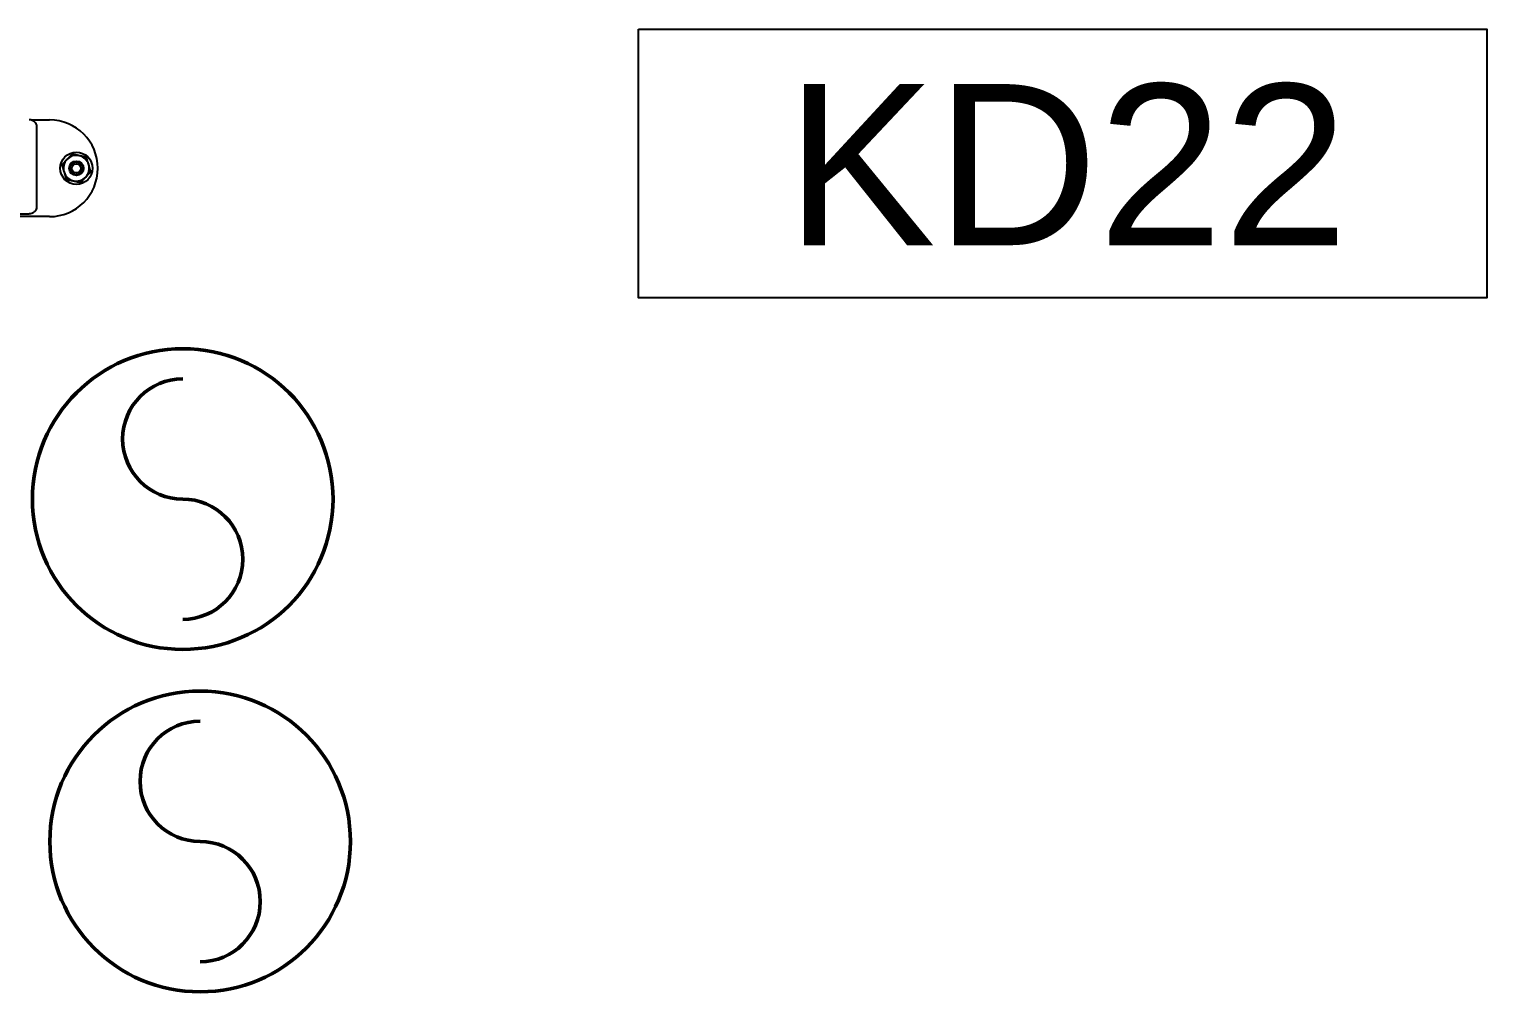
# Model space of a CAD drawing. Extents: x -3873 to 164127, y 7129 to 96529.
# Drawn here: x 55135 to 56493, y 50277 to 51173 of the extents above; entities that cross this region are included whole.
import ezdxf
from ezdxf.enums import TextEntityAlignment as Align

# ---------------------------------------------------------------- set-up
doc = ezdxf.new("R2010")
doc.units = 0
for name, color, linetype in [('CONSUMPTION', 1, 'CONTINUOUS'), ('KROMEKA', 1, 'CONTINUOUS'), ('MC_1_2_025', 2, 'CONTINUOUS')]:
    doc.layers.add(name, color=color, linetype=linetype)
doc.layers.add('LAYOUT Kromeka', color=1, linetype='CONTINUOUS', lineweight=5)
doc.layers.add('Sketch Geometry (ISO)', color=7, linetype='CONTINUOUS', lineweight=25)
doc.layers.get('CONSUMPTION').off()
doc.styles.add('015_100', font='arial.ttf', dxfattribs={"height": 150})

# ---------------------------------------------------------------- blocks, each defined once
blk = doc.blocks.new('Motor')
at = {"layer": 'Sketch Geometry (ISO)', "color": 1, "lineweight": 50, "true_color": 0xff0000}
blk.add_circle((0, 0), 2, dxfattribs=at)
for centre, start, end in [((0.8, 0), 0, 180), ((-0.8, 0), 180, 0)]:
    blk.add_arc(centre, 0.8, start, end, dxfattribs=at)
blk = doc.blocks.new('KD21-ara_yolma-64')
at = {"layer": 'KROMEKA', "color": 0}
for p, q in [((4369.5, -800.3), (4369.5, -765)), ((4372, -765), (4372, -781.4)), ((4459.5, -783.9), (4459.5, -800.3)), ((4453.6, -788.2), (4378.4, -788.2))]:
    blk.add_line(p, q, dxfattribs=at)
for radius in [15, 6.77, 6, 4.25]:
    blk.add_circle((4414.5, -825.3), radius, dxfattribs=at)
for centre, radius, start, end in [((4414.5, -800.3), 45, 180, 0), ((4414.5, -825.3), 12, 107.23, 167.23), ((4414.5, -825.3), 12, 47.23, 107.23), ((4414.5, -825.3), 12, 167.23, 227.23), ((4414.5, -825.3), 12, 287.23, 347.23), ((4414.5, -825.3), 12, 347.23, 47.23), ((4414.5, -825.3), 12, 227.23, 287.23)]:
    blk.add_arc(centre, radius, start, end, dxfattribs=at)
for points, knots in [([(4378.4, -788.2), (4377, -788.2), (4375.8, -787.7), (4374.4, -786.7), (4374.1, -786.4), (4372.7, -784.8), (4372, -783.1), (4372, -781.4)], [0, 0, 0, 0, 0.375, 0.375, 0.5, 0.5, 1, 1, 1, 1]), ([(4460, -781.4), (4460, -783.3), (4459.1, -785.2), (4457.7, -786.4), (4456.5, -787.4), (4455.1, -788.1), (4453.6, -788.2)], [0, 0, 0, 0, 0.880352, 0.880352, 0.880352, 1.570796, 1.570796, 1.570796, 1.570796])]:
    blk.add_open_spline(points, degree=3, knots=knots, dxfattribs=at)
for points in [[(4410.9, -813.8), (4407.9, -814.8), (4404.3, -815.9)], [(4417.6, -811.8), (4414, -812.9), (4410.9, -813.8)], [(4422.6, -816.5), (4420.3, -814.3), (4417.6, -811.8)], [(4402.8, -822.6), (4402.1, -825.8), (4401.3, -829.4)], [(4404.3, -815.9), (4403.5, -819.5), (4402.8, -822.6)], [(4427.7, -821.2), (4425, -818.7), (4422.6, -816.5)], [(4424.7, -834.7), (4425.5, -831.1), (4426.2, -827.9)], [(4426.2, -827.9), (4426.9, -824.8), (4427.7, -821.2)], [(4401.3, -829.4), (4404, -831.9), (4406.4, -834.1)], [(4406.4, -834.1), (4408.7, -836.3), (4411.4, -838.8)], [(4411.4, -838.8), (4415, -837.7), (4418.1, -836.7)], [(4418.1, -836.7), (4421.1, -835.8), (4424.7, -834.7)]]:
    blk.add_rational_spline(points, [1, 1.0379548495, 1], degree=2, dxfattribs=at)
at = {"layer": 'CONSUMPTION', "xscale": 70, "yscale": 70, "zscale": 70}
for p in [(4106.5, -924.4), (3787.7, -940.6)]:
    blk.add_blockref('Motor', p, dxfattribs=at)
blk = doc.blocks.new('_KROMEKA_POSNR')
at = {"layer": 'KROMEKA', "linetype": 'Continuous'}
blk.add_lwpolyline([(-3.992, -1.25), (3.912, -1.25), (3.912, 1.25), (-3.992, 1.25)], close=True, dxfattribs=at)
at = {"layer": 'KROMEKA', "linetype": 'Continuous', "style": '015_100'}
blk.add_attdef('POSNR', text='', height=1.5, dxfattribs=at).set_placement((0, 0), align=Align.MIDDLE)

msp = doc.modelspace()

# ---------------------------------------------------------------- block references
at = {"layer": 'LAYOUT Kromeka', "ltscale": 20, "rotation": 89.99999999999999}
msp.add_blockref('KD21-ara_yolma-64', (54353.5, 46629.4), dxfattribs=at)
at = {"layer": 'MC_1_2_025', "color": 6, "ltscale": 20}
ref = msp.add_blockref('_KROMEKA_POSNR', (56101.5, 51048.4), dxfattribs=dict(at, xscale=-100, yscale=100, zscale=100, rotation=180))
ref.add_attrib('POSNR', 'KD22', dxfattribs={"layer": 'KROMEKA', "linetype": 'Continuous', "height": 150, "style": '015_100'}).set_placement((56101.5, 51048.4), align=Align.MIDDLE)

doc.saveas('drawing.dxf')
